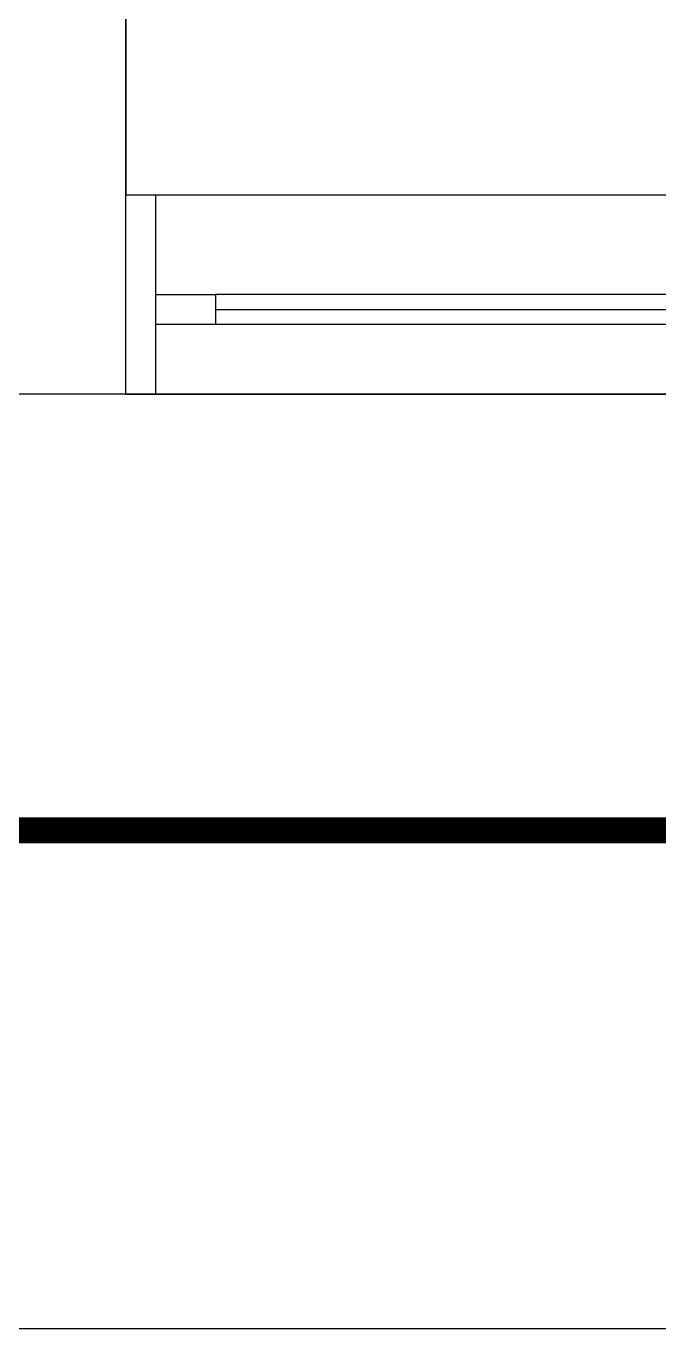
# Model space of a CAD drawing. Header units: millimetres. Extents: x -41292 to 298682, y -22072 to 33155.
# Drawn here: x 29035 to 29669, y -14697 to -13390 of the extents above; entities that cross this region are included whole.
import ezdxf

# ---------------------------------------------------------------- set-up
doc = ezdxf.new("R2010")
doc.units = ezdxf.units.MM
for name, color, linetype in [('기타', 1, 'Continuous'), ('벽1', 2, 'Continuous'), ('창호', 4, 'Continuous'), ('틀', 8, 'Continuous')]:
    doc.layers.add(name, color=color, linetype=linetype)

# ---------------------------------------------------------------- blocks, each defined once
blk = doc.blocks.new('rmfnasesx')
for q in [(56597.9, 6581.3), (56397.9, 1753), (57147.9, 1753)]:
    blk.add_line((56597.9, 1753), q)

msp = doc.modelspace()

# ---------------------------------------------------------------- linework, layer by layer
at = {"const_width": 25.94}
msp.add_lwpolyline([(41789.27, -14196.85), (21789.27, -14196.85), (21789.27, -346.85), (41789.27, -346.85)], close=True, dxfattribs=at)
at = {"layer": '기타'}
msp.add_lwpolyline([(42289.27, -14696.85), (21289.27, -14696.85), (21289.27, 153.15), (42289.27, 153.15)], close=True, dxfattribs=at)
at = {"layer": '벽1'}
for p, q in [((29134.67, -12169.42), (29134.67, -13559.42)), ((29134.67, -13759.42), (29134.67, -13559.42)), ((29134.67, -13759.42), (28934.67, -13759.42))]:
    msp.add_line(p, q, dxfattribs=at)
at = {"layer": '창호'}
for p, q in [((31504.67, -13659.42), (29224.67, -13659.42)), ((31504.67, -13689.42), (29224.67, -13689.42))]:
    msp.add_line(p, q, dxfattribs=at)
at = {"layer": '틀'}
for p, q in [((29134.67, -13559.42), (33934.67, -13559.42)), ((29134.67, -13759.42), (29134.67, -13559.42)), ((29164.67, -13759.42), (29164.67, -13559.42)), ((29224.67, -13674.42), (31504.67, -13674.42)), ((33934.67, -13759.42), (29134.67, -13759.42))]:
    msp.add_line(p, q, dxfattribs=at)
msp.add_lwpolyline([(29164.67, -13689.42), (29164.67, -13659.42), (29224.67, -13659.42), (29224.67, -13689.42)], close=True, dxfattribs=at)

# ---------------------------------------------------------------- block references
msp.add_blockref('rmfnasesx', (-27463.27, -15512.43))

doc.saveas('drawing.dxf')
